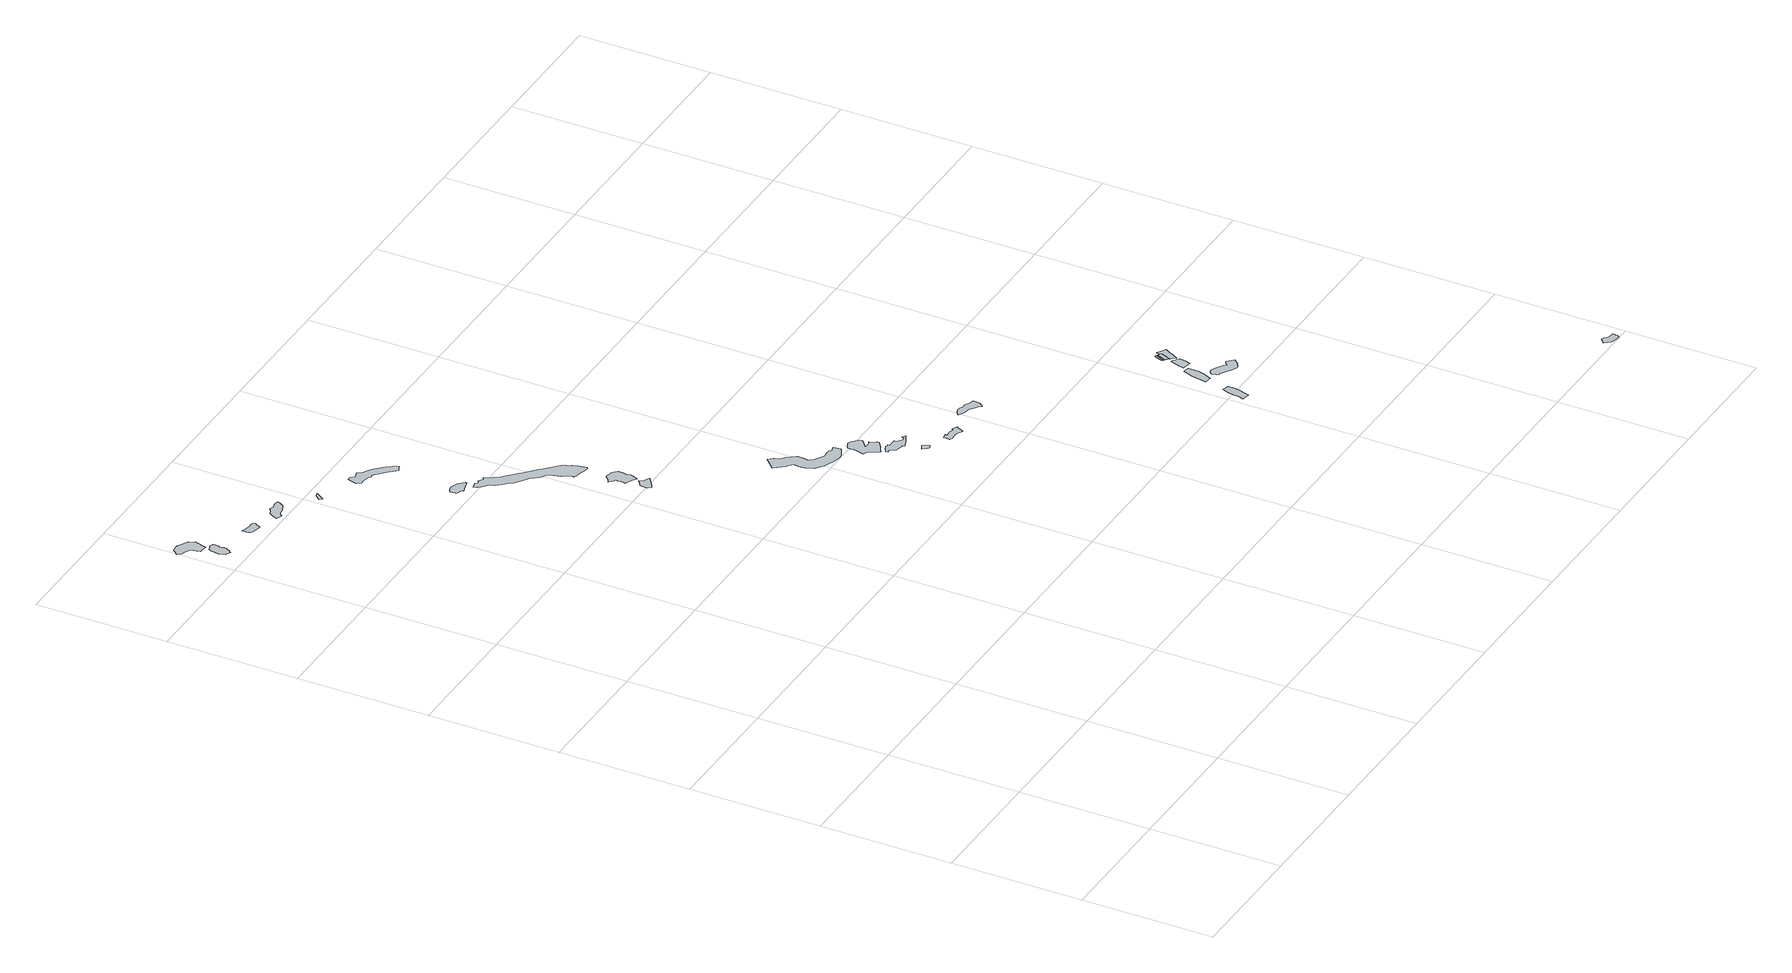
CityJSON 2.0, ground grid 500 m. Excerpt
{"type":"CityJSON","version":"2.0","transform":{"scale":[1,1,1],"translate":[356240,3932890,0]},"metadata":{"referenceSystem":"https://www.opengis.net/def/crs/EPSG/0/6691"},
"CityObjects":{
"object1":{"type":"GenericCityObject","attributes":{"prefecture":"14","disasterType":"1","areaType":"1","zoneNumber":"152-H26-00023","zoneName":"東淵野辺2丁目1","status":"0"},"geometry":[{"type":"MultiSurface","lod":"1","boundaries":[[[0,1,2,3,2,4,5,6,7,8,9,10,11,12,13,14,15,16,17,18,19,20,21,22,23,24,25,26,27]]]}]},
"object2":{"type":"GenericCityObject","attributes":{"prefecture":"14","disasterType":"1","areaType":"1","zoneNumber":"152-H26-00023","zoneName":"東淵野辺2丁目1","status":"0"},"geometry":[{"type":"MultiSurface","lod":"1","boundaries":[[[28,29,30,31,32,33,34,35,36,37,38,39,40,41,42,43,44,45,46,47,48,49,50,51]]]}]},
"object3":{"type":"GenericCityObject","attributes":{"prefecture":"14","disasterType":"1","areaType":"1","zoneNumber":"152-H26-00023","zoneName":"東淵野辺2丁目1","status":"0"},"geometry":[{"type":"MultiSurface","lod":"1","boundaries":[[[52,53,54,55,56,57,58,59,60,61,62,63,64,65,66,67,68,69,70,71,72,73,74]]]}]},
"object4":{"type":"GenericCityObject","attributes":{"prefecture":"14","disasterType":"1","areaType":"1","zoneNumber":"153-H26-00014","zoneName":"古淵1丁目1","status":"0"},"geometry":[{"type":"MultiSurface","lod":"1","boundaries":[[[75,76,77,78,79,80,81,82,83,84,85,86,87,88,89,90,91,92,93,94,95,96,97]]]}]},
"object5":{"type":"GenericCityObject","attributes":{"prefecture":"14","disasterType":"1","areaType":"1","zoneNumber":"153-H26-00014","zoneName":"古淵1丁目1","status":"0"},"geometry":[{"type":"MultiSurface","lod":"1","boundaries":[[[98,99,100,101,102,103,104,105,106,107,108,109]]]}]},
"object6":{"type":"GenericCityObject","attributes":{"prefecture":"14","disasterType":"1","areaType":"1","zoneNumber":"153-H26-00015","zoneName":"古淵4丁目1","status":"0"},"geometry":[{"type":"MultiSurface","lod":"1","boundaries":[[[110,111,112,113,114,115,116,117,118,119,120,121,122,123,124,125,126,127,128,129]]]}]},
"object7":{"type":"GenericCityObject","attributes":{"prefecture":"14","disasterType":"1","areaType":"1","zoneNumber":"153-H26-00014","zoneName":"古淵1丁目1","status":"0"},"geometry":[{"type":"MultiSurface","lod":"1","boundaries":[[[130,131,132,133,134,135,136,137,138,139,140,141,142,143,144,145,146,147,148,149,150,151,152,153,154,155,156,157,158,159,160,161]]]}]},
"object8":{"type":"GenericCityObject","attributes":{"prefecture":"14","disasterType":"1","areaType":"1","zoneNumber":"153-H26-00015","zoneName":"古淵4丁目1","status":"0"},"geometry":[{"type":"MultiSurface","lod":"1","boundaries":[[[162,163,164,165,166,167,168,169,170,171,172,173,174,175,176,177,178,179,180,181,182,183,184,185,186,187,188,189,190,191,192,193,194,195,196,197,198,199,200,201,202,203,204,205,206,207,208,209,210,211,212,213,214,215,216,217,218,219,220,221,222,223]]]}]},
"object9":{"type":"GenericCityObject","attributes":{"prefecture":"14","disasterType":"1","areaType":"1","zoneNumber":"153-H26-00016","zoneName":"古淵5丁目1","status":"0"},"geometry":[{"type":"MultiSurface","lod":"1","boundaries":[[[224,225,226,227,228,229,230,231,232,233,234,235,236,237,238,239]]]}]},
"object10":{"type":"GenericCityObject","attributes":{"prefecture":"14","disasterType":"1","areaType":"1","zoneNumber":"153-H26-00015","zoneName":"古淵4丁目1","status":"0"},"geometry":[{"type":"MultiSurface","lod":"1","boundaries":[[[240,241,242,243,244,245,246,247,248,249,250,251,252,253,254,255,256,257,258,259,260,261,262,263,264,265,266]]]}]},
"object11":{"type":"GenericCityObject","attributes":{"prefecture":"14","disasterType":"1","areaType":"1","zoneNumber":"153-H26-00006","zoneName":"鵜野森1丁目1","status":"0"},"geometry":[{"type":"MultiSurface","lod":"1","boundaries":[[[267,268,269,270,271,272,273,274,275,276,277,278,279,280,281,282,283,284,285,286,287,288,289,290,291,292,293,294,295,296,297,298,299,300,301,302,303,304,305,306,307,308,309,310,311,312,313,314,315,316]]]}]},
"object12":{"type":"GenericCityObject","attributes":{"prefecture":"14","disasterType":"1","areaType":"1","zoneNumber":"153-H26-00006","zoneName":"鵜野森1丁目1","status":"0"},"geometry":[{"type":"MultiSurface","lod":"1","boundaries":[[[317,318,319,320,321,322,323,324,325,326,327,328,329,330,331,332,333,334,335,336,337,338,339,340,341,342,343,344,345,346,347,348,349,350,351,352,353]]]}]},
"object13":{"type":"GenericCityObject","attributes":{"prefecture":"14","disasterType":"1","areaType":"1","zoneNumber":"153-H26-00006","zoneName":"鵜野森1丁目1","status":"0"},"geometry":[{"type":"MultiSurface","lod":"1","boundaries":[[[354,355,356,357,358,359,360,361,362,363,364,365,366,367,368,369,370,371,372,373,374,375,376,377,378,379,380,381,382,383]]]}]},
"object14":{"type":"GenericCityObject","attributes":{"prefecture":"14","disasterType":"1","areaType":"1","zoneNumber":"153-H26-00007","zoneName":"鵜野森2丁目1","status":"0"},"geometry":[{"type":"MultiSurface","lod":"1","boundaries":[[[384,385,386,387,388,389,390,391,392,393,394,395,396,397,398,399,400,401]]]}]},
"object15":{"type":"GenericCityObject","attributes":{"prefecture":"14","disasterType":"1","areaType":"1","zoneNumber":"153-H26-00007","zoneName":"鵜野森2丁目1","status":"0"},"geometry":[{"type":"MultiSurface","lod":"1","boundaries":[[[402,403,404,405,406,407,408,409,410,411,412,413,414,415,416,417,418,419,420,421,422,423,424]]]}]},
"object16":{"type":"GenericCityObject","attributes":{"prefecture":"14","disasterType":"1","areaType":"1","zoneNumber":"153-H26-00007","zoneName":"鵜野森2丁目1","status":"0"},"geometry":[{"type":"MultiSurface","lod":"1","boundaries":[[[425,426,427,428,429,430,431,432,433,434,435,436,437,438,439,440,441,442,443,444,445,446,447,448,449,450]]]}]},
"object17":{"type":"GenericCityObject","attributes":{"prefecture":"14","disasterType":"1","areaType":"1","zoneNumber":"153-H26-00010","zoneName":"上鶴間本町2丁目1","status":"0"},"geometry":[{"type":"MultiSurface","lod":"1","boundaries":[[[451,452,453,454,455,456,457,458,459,460,461,462,463,464,465,466,467,468,469]]]}]},
"object18":{"type":"GenericCityObject","attributes":{"prefecture":"14","disasterType":"1","areaType":"1","zoneNumber":"153-H26-00010","zoneName":"上鶴間本町2丁目1","status":"0"},"geometry":[{"type":"MultiSurface","lod":"1","boundaries":[[[470,471,472,473,474,475,476,477,478,479,480,481,482,483,484,485,486,487,488]]]}]},
"object19":{"type":"GenericCityObject","attributes":{"prefecture":"14","disasterType":"1","areaType":"1","zoneNumber":"153-H26-00010","zoneName":"上鶴間本町2丁目1","status":"0"},"geometry":[{"type":"MultiSurface","lod":"1","boundaries":[[[489,490,491,492,493,494,495,496,497,498,499,500,501,502,503,504]]]}]},
"object20":{"type":"GenericCityObject","attributes":{"prefecture":"14","disasterType":"1","areaType":"1","zoneNumber":"153-H26-00010","zoneName":"上鶴間本町2丁目1","status":"0"},"geometry":[{"type":"MultiSurface","lod":"1","boundaries":[[[505,506,507,508,509,510,511,512,513,514,515,516,517,518,519,520,521,522,523,524,525,526,527,528,529,530,531,532]]]}]},
"object21":{"type":"GenericCityObject","attributes":{"prefecture":"14","disasterType":"1","areaType":"2","zoneNumber":"153-H26-00010","zoneName":"上鶴間本町2丁目1","status":"0"},"geometry":[{"type":"MultiSurface","lod":"1","boundaries":[[[533,534,535,536,537,538]]]}]},
"object22":{"type":"GenericCityObject","attributes":{"prefecture":"14","disasterType":"1","areaType":"1","zoneNumber":"153-H26-00010","zoneName":"上鶴間本町2丁目1","status":"0"},"geometry":[{"type":"MultiSurface","lod":"1","boundaries":[[[539,540,541,542,543,544,545,546,547,548,537,549,550,551,552,553]]]}]},
"object23":{"type":"GenericCityObject","attributes":{"prefecture":"14","disasterType":"1","areaType":"1","zoneNumber":"153-H26-00010","zoneName":"上鶴間本町2丁目1","status":"0"},"geometry":[{"type":"MultiSurface","lod":"1","boundaries":[[[554,555,556,557,558,559,560,561,562,563,564,565,566,567,568,569]]]}]},
"object24":{"type":"GenericCityObject","attributes":{"prefecture":"14","disasterType":"1","areaType":"1","zoneNumber":"153-H26-00011","zoneName":"上鶴間本町8丁目1","status":"0"},"geometry":[{"type":"MultiSurface","lod":"1","boundaries":[[[570,571,572,573,574,575,576,577,578,579,580,581,582,583,584,585,586,587,588,589,590]]]}]}
},
"vertices":[
[10,3707,0],[24,3704,0],[45,3692,0],[46,3692,0],[48,3681,0],[51,3671,0],[54,3658,0],[62,3658,0],[64,3658,0],[66,3658,0],[67,3658,0],[68,3657,0],[70,3657,0],[71,3656,0],[83,3653,0],[98,3702,0],[96,3700,0],[88,3722,0],[82,3723,0],[54,3741,0],[42,3742,0],[45,3745,0],[18,3741,0],[16,3738,0],[11,3733,0],[7,3728,0],[6,3727,0],[0,3721,0],
[76,3574,0],[94,3564,0],[99,3571,0],[100,3572,0],[100,3573,0],[101,3575,0],[102,3576,0],[103,3578,0],[110,3589,0],[111,3599,0],[110,3599,0],[108,3614,0],[113,3620,0],[112,3639,0],[103,3645,0],[94,3643,0],[93,3642,0],[88,3641,0],[86,3640,0],[78,3637,0],[75,3629,0],[74,3628,0],[74,3626,0],[67,3596,0],
[233,3582,0],[233,3581,0],[233,3576,0],[233,3573,0],[234,3566,0],[235,3562,0],[244,3558,0],[258,3553,0],[278,3548,0],[281,3550,0],[285,3558,0],[286,3559,0],[286,3560,0],[289,3565,0],[289,3566,0],[293,3574,0],[290,3579,0],[281,3584,0],[272,3582,0],[258,3585,0],[245,3587,0],[234,3591,0],[233,3591,0],
[388,3563,0],[374,3557,0],[363,3543,0],[356,3524,0],[359,3523,0],[365,3520,0],[368,3519,0],[373,3518,0],[378,3516,0],[384,3524,0],[390,3528,0],[394,3529,0],[395,3528,0],[408,3530,0],[431,3539,0],[436,3543,0],[441,3552,0],[445,3559,0],[449,3568,0],[449,3569,0],[432,3570,0],[414,3566,0],[397,3572,0],
[540,3448,0],[548,3459,0],[548,3461,0],[557,3473,0],[544,3470,0],[540,3466,0],[537,3462,0],[532,3456,0],[528,3451,0],[526,3449,0],[534,3440,0],[535,3441,0],
[811,3043,0],[826,3047,0],[827,3047,0],[849,3054,0],[850,3058,0],[829,3079,0],[804,3089,0],[787,3086,0],[774,3078,0],[775,3073,0],[776,3068,0],[777,3062,0],[778,3058,0],[779,3053,0],[785,3051,0],[793,3049,0],[798,3045,0],[801,3041,0],[801,3040,0],[809,3042,0],
[684,3421,0],[683,3418,0],[679,3407,0],[676,3394,0],[674,3389,0],[673,3385,0],[685,3370,0],[698,3371,0],[715,3368,0],[724,3365,0],[733,3359,0],[743,3361,0],[753,3353,0],[762,3345,0],[773,3333,0],[787,3320,0],[798,3309,0],[813,3295,0],[822,3299,0],[825,3300,0],[834,3304,0],[824,3323,0],[811,3341,0],[796,3356,0],[781,3372,0],[769,3381,0],[758,3389,0],[750,3392,0],[741,3399,0],[733,3414,0],[709,3407,0],[697,3420,0],
[849,3025,0],[847,3024,0],[837,3022,0],[842,3009,0],[848,2999,0],[860,2989,0],[874,2979,0],[875,2975,0],[878,2970,0],[880,2965,0],[879,2962,0],[887,2952,0],[896,2942,0],[909,2929,0],[922,2912,0],[939,2899,0],[957,2888,0],[972,2879,0],[983,2864,0],[992,2850,0],[1000,2843,0],[1005,2844,0],[1021,2834,0],[1022,2827,0],[1025,2820,0],[1027,2812,0],[1030,2800,0],[1034,2788,0],[1039,2785,0],[1045,2771,0],[1046,2769,0],[1051,2752,0],[1050,2749,0],[1050,2746,0],[1060,2744,0],[1086,2738,0],[1096,2735,0],[1118,2730,0],[1122,2737,0],[1116,2768,0],[1110,2787,0],[1105,2788,0],[1101,2804,0],[1099,2809,0],[1096,2816,0],[1093,2819,0],[1081,2831,0],[1046,2863,0],[1036,2873,0],[998,2908,0],[984,2922,0],[941,2961,0],[933,2969,0],[920,2989,0],[912,3001,0],[904,3017,0],[903,3019,0],[896,3013,0],[879,3024,0],[877,3022,0],[864,3018,0],[859,3027,0],
[1121,2488,0],[1139,2500,0],[1141,2502,0],[1159,2515,0],[1150,2522,0],[1142,2525,0],[1130,2541,0],[1124,2536,0],[1122,2534,0],[1114,2529,0],[1111,2526,0],[1106,2523,0],[1106,2514,0],[1104,2495,0],[1113,2482,0],[1118,2485,0],
[1136,2645,0],[1115,2651,0],[1103,2652,0],[1091,2639,0],[1088,2636,0],[1086,2635,0],[1080,2632,0],[1077,2630,0],[1091,2615,0],[1098,2615,0],[1100,2612,0],[1097,2605,0],[1098,2598,0],[1097,2581,0],[1096,2573,0],[1098,2572,0],[1105,2571,0],[1108,2570,0],[1113,2569,0],[1118,2566,0],[1127,2560,0],[1139,2552,0],[1147,2573,0],[1150,2583,0],[1145,2593,0],[1148,2610,0],[1151,2631,0],
[1555,2055,0],[1544,2061,0],[1532,2068,0],[1520,2075,0],[1513,2087,0],[1509,2088,0],[1511,2098,0],[1513,2114,0],[1513,2134,0],[1502,2149,0],[1489,2165,0],[1479,2174,0],[1470,2181,0],[1463,2194,0],[1465,2199,0],[1448,2216,0],[1430,2196,0],[1418,2184,0],[1411,2177,0],[1421,2165,0],[1422,2163,0],[1438,2140,0],[1449,2134,0],[1458,2127,0],[1461,2124,0],[1462,2122,0],[1462,2116,0],[1461,2102,0],[1463,2078,0],[1474,2048,0],[1490,2036,0],[1502,2026,0],[1525,2018,0],[1535,2013,0],[1551,2007,0],[1569,2003,0],[1587,2005,0],[1604,2014,0],[1610,2017,0],[1619,2021,0],[1622,2024,0],[1621,2033,0],[1620,2042,0],[1619,2052,0],[1607,2049,0],[1599,2045,0],[1593,2053,0],[1579,2056,0],[1563,2052,0],[1561,2053,0],
[1678,1902,0],[1689,1908,0],[1691,1909,0],[1692,1909,0],[1697,1913,0],[1718,1928,0],[1717,1935,0],[1708,1950,0],[1704,1960,0],[1700,1957,0],[1691,1955,0],[1676,1956,0],[1673,1957,0],[1702,1983,0],[1701,1986,0],[1701,1989,0],[1698,1997,0],[1685,2009,0],[1677,2015,0],[1663,2020,0],[1655,2016,0],[1654,2015,0],[1647,2012,0],[1646,2011,0],[1638,2007,0],[1639,1995,0],[1641,1984,0],[1640,1982,0],[1640,1981,0],[1637,1970,0],[1634,1961,0],[1631,1943,0],[1647,1934,0],[1654,1925,0],[1664,1907,0],[1669,1897,0],[1675,1900,0],
[1700,1894,0],[1694,1891,0],[1686,1886,0],[1683,1884,0],[1678,1881,0],[1681,1874,0],[1689,1876,0],[1704,1856,0],[1721,1850,0],[1733,1849,0],[1737,1850,0],[1736,1847,0],[1739,1840,0],[1744,1842,0],[1748,1844,0],[1769,1853,0],[1772,1855,0],[1796,1866,0],[1784,1874,0],[1779,1863,0],[1770,1864,0],[1756,1873,0],[1751,1882,0],[1752,1887,0],[1733,1887,0],[1722,1887,0],[1719,1889,0],[1718,1895,0],[1710,1892,0],[1706,1897,0],
[1782,1767,0],[1780,1769,0],[1776,1774,0],[1777,1775,0],[1777,1776,0],[1777,1777,0],[1775,1781,0],[1773,1784,0],[1770,1789,0],[1766,1790,0],[1759,1786,0],[1750,1781,0],[1756,1774,0],[1757,1772,0],[1760,1768,0],[1762,1766,0],[1767,1761,0],[1771,1761,0],
[1848,1749,0],[1847,1746,0],[1847,1739,0],[1846,1734,0],[1845,1724,0],[1854,1719,0],[1856,1719,0],[1873,1721,0],[1883,1722,0],[1891,1719,0],[1896,1717,0],[1911,1709,0],[1914,1714,0],[1915,1717,0],[1919,1724,0],[1921,1728,0],[1927,1738,0],[1907,1746,0],[1903,1741,0],[1888,1746,0],[1869,1744,0],[1865,1744,0],[1867,1753,0],
[2083,1768,0],[2075,1769,0],[2059,1778,0],[2047,1778,0],[2036,1783,0],[2020,1785,0],[2007,1779,0],[1994,1769,0],[2005,1764,0],[2015,1759,0],[2022,1756,0],[2024,1755,0],[2025,1755,0],[2027,1756,0],[2031,1756,0],[2036,1755,0],[2041,1752,0],[2059,1740,0],[2065,1736,0],[2076,1729,0],[2080,1721,0],[2084,1726,0],[2086,1729,0],[2088,1732,0],[2094,1740,0],[2095,1763,0],
[2570,991,0],[2574,1011,0],[2575,1025,0],[2574,1039,0],[2564,1041,0],[2559,1042,0],[2553,1043,0],[2549,1044,0],[2545,1031,0],[2541,1017,0],[2537,997,0],[2535,978,0],[2530,958,0],[2535,957,0],[2540,956,0],[2545,955,0],[2557,952,0],[2558,952,0],[2564,972,0],
[2606,1152,0],[2610,1170,0],[2613,1189,0],[2613,1210,0],[2611,1210,0],[2603,1212,0],[2599,1213,0],[2595,1213,0],[2589,1214,0],[2583,1197,0],[2576,1178,0],[2572,1158,0],[2569,1138,0],[2566,1119,0],[2571,1118,0],[2576,1117,0],[2583,1116,0],[2592,1115,0],[2600,1134,0],
[2650,1251,0],[2652,1263,0],[2643,1270,0],[2641,1271,0],[2635,1276,0],[2633,1277,0],[2632,1278,0],[2624,1282,0],[2618,1262,0],[2612,1244,0],[2608,1225,0],[2617,1224,0],[2627,1222,0],[2630,1221,0],[2641,1219,0],[2646,1236,0],
[2670,1121,0],[2654,1131,0],[2637,1137,0],[2626,1133,0],[2618,1126,0],[2620,1120,0],[2621,1116,0],[2624,1109,0],[2625,1103,0],[2627,1100,0],[2630,1101,0],[2633,1099,0],[2640,1095,0],[2649,1089,0],[2666,1077,0],[2691,1065,0],[2702,1067,0],[2712,1075,0],[2715,1075,0],[2718,1079,0],[2721,1082,0],[2725,1087,0],[2727,1089,0],[2732,1095,0],[2711,1116,0],[2701,1113,0],[2693,1104,0],[2683,1112,0],
[2636,1338,0],[2632,1340,0],[2625,1324,0],[2619,1308,0],[2623,1306,0],[2629,1323,0],
[2651,1332,0],[2650,1334,0],[2647,1336,0],[2641,1338,0],[2639,1340,0],[2635,1341,0],[2628,1345,0],[2626,1343,0],[2619,1327,0],[2614,1312,0],[2625,1304,0],[2628,1302,0],[2634,1296,0],[2635,1295,0],[2645,1316,0],
[2674,1317,0],[2683,1332,0],[2674,1337,0],[2669,1340,0],[2659,1345,0],[2653,1348,0],[2650,1350,0],[2642,1331,0],[2635,1315,0],[2630,1300,0],[2633,1297,0],[2637,1293,0],[2643,1287,0],[2646,1284,0],[2653,1276,0],[2664,1298,0],
[3432,46,0],[3423,51,0],[3420,48,0],[3415,44,0],[3412,41,0],[3404,34,0],[3411,23,0],[3422,13,0],[3431,8,0],[3448,4,0],[3457,4,0],[3463,6,0],[3465,13,0],[3465,15,0],[3466,22,0],[3467,24,0],[3468,31,0],[3461,32,0],[3451,33,0],[3446,33,0],[3440,38,0]
]}
